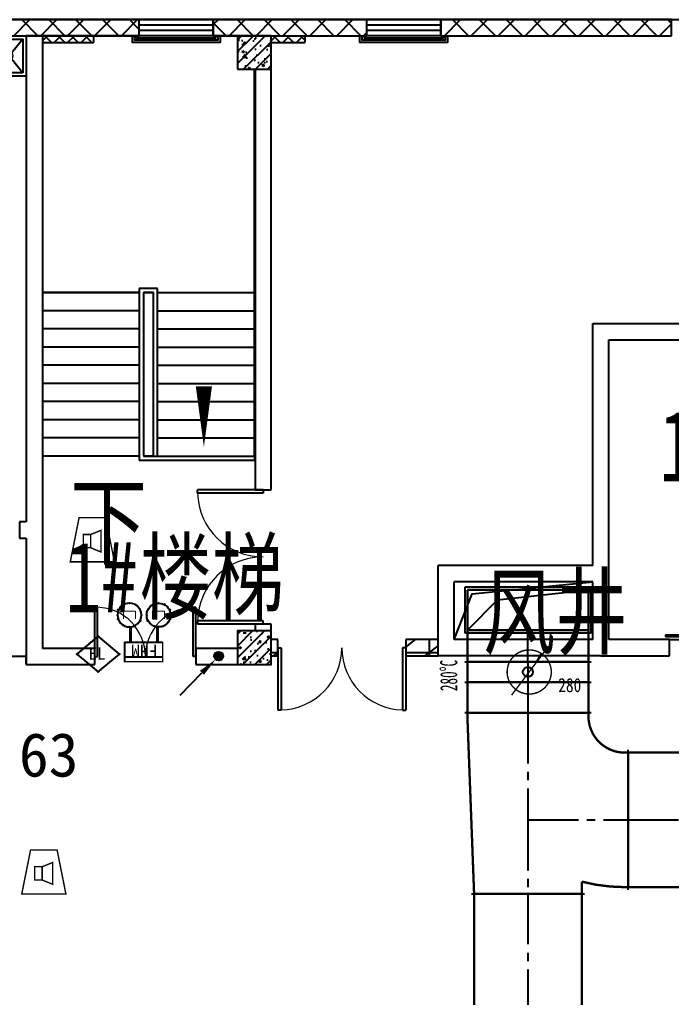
# Model space of a CAD drawing. Header units: millimetres. Extents: x -633009578 to 5705885, y -633235091 to 2571734.
# Drawn here: x 3540930 to 3550620, y 1977300 to 1991840 of the extents above; entities that cross this region are included whole.
import ezdxf
from ezdxf.enums import TextEntityAlignment as Align

# ---------------------------------------------------------------- set-up
doc = ezdxf.new("R2010")
doc.units = ezdxf.units.MM
doc.header["$LTSCALE"] = 1000
doc.header["$MEASUREMENT"] = 0
doc.linetypes.add('CENTER2', pattern=[1.125, 0.75, -0.125, 0.125, -0.125])
doc.linetypes.add('DASH', pattern=[0.35, 0.25, -0.1])
doc.layers.get('0').update_dxf_attribs({"color": 9})
for name, color, linetype in [('000000000000电气', 7, 'Continuous'), ('A-COLUM(柱)', 255, 'Continuous'), ('A-DOOR(门）', 4, 'Continuous'), ('A-F-AREA(计算)', 5, 'Continuous'), ('A-FLOR(看线)', 8, 'Continuous'), ('A-HATH(填充)', 8, 'Continuous'), ('A-LM-RAIL(栏杆)', 167, 'Continuous'), ('A-LVTY(厨卫)', 8, 'Continuous'), ('A-OTHER(其它)', 192, 'Continuous'), ('A-STAR(楼梯)', 51, 'Continuous'), ('A-TEXT(房间)', 243, 'Continuous'), ('A-WALL(墙)', 255, 'Continuous'), ('A-WINDOW（窗）', 4, 'Continuous'), ('DIM_SYMB', 3, 'Continuous'), ('DUCT-排烟中心线', 5, 'CENTER2'), ('DUCT-排烟法兰', 4, 'Continuous'), ('DUCT-排烟管', 2, 'Continuous'), ('DUCT-排烟管立管', 2, 'Continuous'), ('DUCT-排烟管端线', 4, 'Continuous'), ('DUCT-排烟阀门', 7, 'Continuous'), ('hvac-hide', 8, 'Continuous'), ('PUB_TEXT', 7, 'Continuous'), ('TEL_TEXT', 7, 'Continuous'), ('WALL', 9, 'Continuous'), ('电-弱电平面-箭头', 3, 'Continuous'), ('设备-安防', 3, 'Continuous'), ('设备-消防', 3, 'Continuous')]:
    doc.layers.add(name, color=color, linetype=linetype)
doc.styles.add('_TCH', font='simhei.ttf', dxfattribs={"width": 0.75, "bigfont": 'hztxt.shx'})
doc.styles.add('_TCH_DIM', font='simhei.ttf', dxfattribs={"width": 0.8, "bigfont": 'hztxt.shx'})
doc.styles.add('_TEL_DIM', font='simhei.ttf', dxfattribs={"height": 3.5, "bigfont": 'HZTXT'})
doc.styles.add('_THVAC_DIM', font='simhei.ttf', dxfattribs={"width": 0.8, "height": 3.5, "bigfont": 'HZTXT'})
doc.styles.add('IDQSTYLE', font='simhei.ttf', dxfattribs={"width": 0.707, "bigfont": 'hztxt.shx'})
doc.styles.get("Standard").update_dxf_attribs({"font": 'simhei.ttf', "bigfont": 'hztxt.shx'})
doc.styles.add('宋', font='simhei.ttf', dxfattribs={"width": 0.8})
doc.styles.add('宋体', font='simhei.ttf')
pattern_1 = [(0, (1102221.475196039, 677977.5160347573), (0, 350), []), (37.875, (1102621.475196039, 677977.5160347573), (-169.61527734408, 218.0766567528281), []), (90, (1102621.475196039, 677977.5160347573), (-450, 2.755455298081545e-14), [])]
pattern_2 = [(45, (1102421.475196039, 677977.5160347573), (-200.0002033111466, 200.0002033111467), []), (135, (1102421.475196039, 677977.5160347573), (-200.0002033111467, -200.0002033111466), [])]
pattern_3 = [(45, (1102321.475196039, 677977.5160347573), (-100.0001016555733, 100.0001016555733), []), (135, (1102321.475196039, 677977.5160347573), (-100.0001016555733, -100.0001016555733), [])]

# ---------------------------------------------------------------- blocks, each defined once
blk = doc.blocks.new('HC001303')
at = {"color": 0, "linetype": 'Continuous'}
blk.add_line((1.147673841419251, 1.538953517481514), (1.735401947549264, 2.599742189978989), dxfattribs=at)
at = {"color": 0, "linetype": 'Continuous', "const_width": 0.2}
blk.add_lwpolyline([(2.673745217742495e-14, -3.125, 0.1989123673796571), (2.209708691207992, -2.209708691207937, 0.1989123673796571), (3.125000000000028, -4.323120637516818e-16, 0.1989123673796568), (2.209708691207993, 2.209708691207993, 0.1989123673796569), (2.841876514387939e-14, 3.125, 0.1989123673796569), (-2.209708691207936, 2.209708691207994, 0.1989123673796568), (-3.124999999999972, 2.10353517373855e-15, 0.1989123673796572), (-2.209708691207937, -2.209708691207936, 0.1989123673796571)], format="xyb", close=True, dxfattribs=at)
blk.add_lwpolyline([(-2.500110713345594, -3.281016827298258), (2.47847216535268, 3.297393019579605)], dxfattribs=at)
at = {"color": 0, "style": 'IDQSTYLE', "width": 0.7}
for tag, p in [('280', (4.109408226946883, -2.854615367737885)), ('PSFHATT', (5.125000010000028, -3.281016827298258))]:
    blk.add_attdef(tag, p, '', height=2, dxfattribs=at)
blk = doc.blocks.new('HC001213')
at = {"color": 0, "linetype": 'Continuous', "const_width": 0.2}
blk.add_lwpolyline([(-1.875, 3.125), (1.875, 3.125), (3.125, -3.125), (-3.125, -3.125)], close=True, dxfattribs=at)
for points in [[(-0.243653517016746, 0.7382802506738564), (1.231346482983254, 1.338280250673856), (1.231346482983254, -1.736719749326144), (-0.243653517016746, -1.136719749326144)], [(-1.293653517016746, 0.7382802506738564), (-0.243653517016746, 0.7382802506738564), (-0.243653517016746, -1.136719749326144), (-1.293653517016746, -1.136719749326144), (-1.293653517016746, 0.7382802506738564)]]:
    blk.add_lwpolyline(points, dxfattribs=at)
at = {"color": 0, "style": 'IDQSTYLE', "width": 0.7}
blk.add_attdef('PSFHATT', (5.125, -3.125), '', height=2.5, dxfattribs=at)
blk = doc.blocks.new('A$C18BE6784')
at = {"color": 3}
for p, q in [((523.9618938427884, 10.07556907826802), (523.9618938427884, 267.0734257409931)), ((9.966180517105386, 207.7662279362848), (523.9618938427884, 207.7662279362848)), ((9.966180517105386, 10.07556907826802), (523.9618938427884, 10.07556907826802))]:
    blk.add_line(p, q, dxfattribs=at)
at = {"color": 3, "const_width": 19.76906588580314}
blk.add_lwpolyline([(9.966180517105386, 267.0734257409931), (9.966180517105386, 10.07556907826802), (523.9618938427884, 10.07556907826802), (523.9618938427884, 267.0734257409931), (9.966180517105386, 267.0734257409931), (9.966180517105386, 10.07556907826802)], dxfattribs=at)
at = {"layer": 'TEL_TEXT', "style": '宋'}
blk.add_text('FHM', height=174.3631611127561, dxfattribs=at).set_placement((76.73028432228602, 37.78400701103965))
blk = doc.blocks.new('$equip_U$00000071(蒋轩)')
at = {"const_width": 0.040000000000008}
blk.add_lwpolyline([(-0.5, 0, -1), (0.5, 0, -1), (-0.5, 0, -1.4631756610552)], format="xyb", dxfattribs=at)
at = {"linetype": 'Continuous', "const_width": 0.041666666666675}
for points in [[(-0.25, -0.1666666666715173), (-0.25, 0.1666666666715173)], [(0.25, -0.1666666666715173), (0.25, 0.1666666666715173)], [(-0.25, -0.1666666666715173), (0.25, -0.1666666666715173)]]:
    blk.add_lwpolyline(points, dxfattribs=at)
blk.add_circle((0, 0), 0.5000000000001146)
blk.add_point((0, -0.5))
at = {"color": 7, "style": '_TEL_DIM', "flags": 1}
for tag in ['REMARK', 'A']:
    blk.add_attdef(tag, text='', height=1.666666666667e-05, dxfattribs=at).set_placement((0, 0), align=Align.MIDDLE_CENTER)
blk = doc.blocks.new('$equip_U$00000073(LR-JS03)')
at = {"xscale": 1.008, "yscale": 1.008, "zscale": 1.008}
blk.add_blockref('$equip_U$00000071(蒋轩)', (0, 0), dxfattribs=at)
at = {"color": 7, "style": '_TEL_DIM', "flags": 1}
for tag in ['REMARK', 'A']:
    blk.add_attdef(tag, text='', height=2e-05, dxfattribs=at).set_placement((0, 0), align=Align.MIDDLE_CENTER)
blk = doc.blocks.new('$equip_U$00000082(LR-JS03)')
blk.add_blockref('$equip_U$00000073(LR-JS03)', (0, 0))
at = {"color": 7, "style": '_TEL_DIM', "flags": 1}
for tag in ['REMARK', 'A']:
    blk.add_attdef(tag, text='', height=2e-05, dxfattribs=at).set_placement((0, 0), align=Align.MIDDLE_CENTER)
blk = doc.blocks.new('$equip_U$00000090(LR-JS03)')
for p in [(0, 0.5040000000008149), (-0.5040000000153668, 0), (0.5039999999571592, 0), (0, -0.5040000000008149)]:
    blk.add_point(p)
blk.add_blockref('$equip_U$00000082(LR-JS03)', (0, 0))
at = {"color": 7, "style": '_TEL_DIM', "flags": 1}
for tag in ['REMARK', 'A']:
    blk.add_attdef(tag, text='', height=2e-05, dxfattribs=at).set_placement((0, 0), align=Align.MIDDLE_CENTER)
blk = doc.blocks.new('$equip_U$00000099(LR-JS03)')
at = {"linetype": 'Continuous', "ltscale": 0.7, "xscale": 0.6, "yscale": 0.6, "zscale": 0.6}
blk.add_blockref('$equip_U$00000090(LR-JS03)', (0, 0), dxfattribs=at)
at = {"color": 7, "linetype": 'Continuous', "style": '_TEL_DIM', "flags": 1}
for tag in ['REMARK', 'A']:
    blk.add_attdef(tag, text='', height=2e-05, dxfattribs=at).set_placement((0, 0), align=Align.MIDDLE_CENTER)
blk = doc.blocks.new('$equip_U$00000101(LR-JS03)')
at = {"linetype": 'Continuous', "ltscale": 0.7}
for p in [(-0.1658388294745237, 0.2592770627816208), (-0.1194070677738637, 0.277826766425278), (0, 0.302399999985937), (0.1048157138284296, 0.2836537081166171), (-0.3023999999277294, 0), (-0.2900179410353303, 0.1034561744891107), (-0.2358388293068856, 0.1892770628328435), (0.2132320802193135, 0.2144244387745857), (0.2832320802845061, 0.1444244387676008), (0.30240000016056, 0), (-0.2917371464427561, -0.1356171146035194), (-0.2217371466103941, -0.2056171146105044), (0.1854639847297221, -0.2388490536250174), (0.2639371012337506, -0.1475905369734392), (-0.1517371465452015, -0.2756171146174893), (0, -0.3024000000441447)]:
    blk.add_point(p, dxfattribs=at)
blk.add_blockref('$equip_U$00000099(LR-JS03)', (0, 0), dxfattribs=at)
at = {"color": 7, "linetype": 'Continuous', "style": '_TEL_DIM', "flags": 1}
for tag in ['REMARK', 'A']:
    blk.add_attdef(tag, text='', height=2e-05, dxfattribs=at).set_placement((0, 0), align=Align.MIDDLE_CENTER)
blk = doc.blocks.new('$equip_U$00000102(LR-JS03)')
for p in [(0, 0.3931199999997261), (-0.3931199999933597, 0), (0.3931200000224635, 0), (0, -0.3931200000006356)]:
    blk.add_point(p)
at = {"xscale": 1.3, "yscale": 1.3, "zscale": 1.3}
blk.add_blockref('$equip_U$00000101(LR-JS03)', (0, 0), dxfattribs=at)
at = {"color": 7, "style": '_TEL_DIM', "flags": 1}
for tag in ['REMARK', 'A']:
    blk.add_attdef(tag, text='', height=2e-05, dxfattribs=at).set_placement((0, 0), align=Align.MIDDLE_CENTER)
blk = doc.blocks.new('FHHHM')
at = {"layer": '设备-消防', "const_width": 35.58431859444}
for points in [[(-400.2762537132949, -420.9812156084226), (-400.2762537132949, -229.5319353532395)], [(-75.17435393342748, -420.9812156084226), (-75.17435393342748, -229.5319353532395)]]:
    blk.add_lwpolyline(points, dxfattribs=at)
at = {"layer": '设备-消防'}
for name, p, xscale, yscale, zscale in [('A$C18BE6784', (-471.5657044585096, -240.3660831669113), 0.9, 0.9, 0.9), ('$equip_U$00000102(LR-JS03)', (-414.3943202504888, -564.8034442435601), 367.6065970498603, 367.6065970498603, 367.6065970498603)]:
    blk.add_blockref(name, p, dxfattribs=dict(at, xscale=xscale, yscale=yscale, zscale=zscale))
at = {"layer": '设备-消防', "xscale": -367.6065970498603, "yscale": 367.606597049965, "zscale": 367.6065970500075, "rotation": 359.9999999999998}
blk.add_blockref('$equip_U$00000102(LR-JS03)', (-61.05628739541862, -564.8034442435601), dxfattribs=at)
blk = doc.blocks.new('*X126')
at = {"color": 0, "linetype": 'Continuous'}
for p, q in [((192.590110055903, 446.7242872143482), (193.9264208598343, 448.0605980182795)), ((192.6512440212146, 447.2096852483717), (193.4410228258108, 447.9994640529679)), ((192.666080612941, 446.3759937026742), (194.2747143715083, 447.9846274612416)), ((192.8122309321682, 446.0978799531896), (194.552828120993, 447.8384771420143)), ((193.0126674313866, 445.874052383696), (194.7766556904866, 447.6380406427959)), ((193.2651240367983, 445.7022449203958), (194.9484631537868, 447.3855840373842)), ((193.5780466605768, 445.5909034754624), (195.0598045987202, 447.0726614136058)), ((193.9838870800477, 445.5724798262212), (195.0782282479613, 446.6668209941349))]:
    blk.add_line(p, q, dxfattribs=at)
blk = doc.blocks.new('HC001447')
at = {"color": 0, "linetype": 'Continuous'}
blk.add_line((-5.469508829517324, -5.531426259851287), (-2.364015929042509, -2.356448738054951), dxfattribs=at)
blk.add_lwpolyline([(-2.364015929042509, -2.356448738054951, 0.8, 0, 0), (-0.4121164681388194, -0.4698776614111466, 0, 0, 0)], format="xyseb", dxfattribs=at)
blk.add_circle((0, 0), 0.625, dxfattribs=at)
at = {"color": 0, "linetype": 'Continuous', "xscale": 0.5, "yscale": 0.5, "zscale": 0.5}
blk.add_blockref('*X126', (-96.91845018383214, -223.4069038532592), dxfattribs=at)
at = {"color": 0, "style": 'IDQSTYLE', "width": 0.7}
blk.add_attdef('PSFHATT', (2.62500001, -5.531426259851287), '', height=2.5, dxfattribs=at)
blk = doc.blocks.new('$equip$00002474')
for p, q in [((-0.519992380955955, 1.000000338535756e-05), (7.619048119522631e-06, 0.4400100000020757)), ((7.619048119522631e-06, 0.4400100000020757), (0.5200076190521941, 1.000000338535756e-05)), ((7.619048119522631e-06, -0.4399899999989429), (-0.519992380955955, 1.000000338535756e-05)), ((0.5200076190521941, 1.000000338535756e-05), (7.619048119522631e-06, -0.4399899999989429))]:
    blk.add_line(p, q)
at = {"const_width": 0.04}
blk.add_lwpolyline([(7.619048119522631e-06, 0.4400100000020757), (-0.519992380955955, 1.000000338535756e-05), (7.619048119522631e-06, -0.4399899999989429), (0.5200076190521941, 1.000000338535756e-05), (7.619048119522631e-06, 0.4400100000020757), (-0.519992380955955, 1.000000338535756e-05)], dxfattribs=at)
for p in [(7.619048119522631e-06, 0.4400100000020757), (-0.519992380955955, 1.000000338535756e-05), (0.5200076190521941, 1.000000338535756e-05), (7.619048119522631e-06, -0.4399899999989429)]:
    blk.add_point(p)
at = {"color": 7, "style": '_TEL_DIM'}
blk.add_attdef('$TEXT$', text='', height=0.3, dxfattribs=at).set_placement((0.02805548798642121, 0.01213281898526475), align=Align.MIDDLE_CENTER)
at = {"color": 7, "style": '_TEL_DIM', "flags": 1}
blk.add_attdef('A', text='', height=2e-05, dxfattribs=at).set_placement((0, 0), align=Align.MIDDLE_CENTER)
blk = doc.blocks.new('$lvtry$00000191')
at = {"color": 0}
for p, q in [((-250, -50, 1e-08), (-39.04344047215272, -218.7652476222793, 1e-08)), ((39.04344047215272, -218.7652476222793, 1e-08), (250, -50, 1e-08)), ((-250, -450, 1e-08), (-39.04344047215272, -281.2347523777207, 1e-08)), ((39.04344047215272, -281.2347523777244, 1e-08), (250, -450, 1e-08))]:
    blk.add_line(p, q, dxfattribs=at)
at = {"color": 0, "elevation": 1e-08}
for points in [[(300, -500), (300, 0), (-300, 0), (-300, -500)], [(250, -450), (250, -50), (-250, -50), (-250, -450)]]:
    blk.add_lwpolyline(points, close=True, dxfattribs=at)
at = {"color": 0}
blk.add_circle((0, -250, 1e-08), 50, dxfattribs=at)
for p in [(0, -50, 1e-08), (0, -250, 1e-08)]:
    blk.add_point(p, dxfattribs=at)
blk = doc.blocks.new('$DorLib2D$00000002')
for p, q in [((-0.5, -5.684341886080802e-17), (-0.5000000000000007, 0.4875)), ((-0.4750000000000007, 0.4875), (-0.5000000000000007, 0.4875)), ((-0.475, -2.842170943040401e-17), (-0.4750000000000007, 0.4875)), ((0.475, -2.842170943040401e-17), (0.4750000000000007, 0.4875)), ((0.4750000000000007, 0.4875), (0.5000000000000007, 0.4875)), ((0.5, -5.684341886080802e-17), (0.5000000000000007, 0.4875)), ((-0.5, -5.684341886080802e-17), (-0.475, -2.842170943040401e-17)), ((0.5, -5.684341886080802e-17), (0.475, -2.842170943040401e-17))]:
    blk.add_line(p, q)
at = {"lineweight": 13}
for centre, start, end in [((-0.4875, -4.263256414560601e-17), 0, 88.53071641864632), ((0.4875, -4.263256414560601e-17), 91.4692835813537, 180)]:
    blk.add_arc(centre, 0.4875, start, end, dxfattribs=at)
blk = doc.blocks.new('$TCHSYS$WIN2D')
for p, q in [((-0.5, 0.5), (0.5, 0.5)), ((-0.5, 0.5), (-0.4999999999999999, -0.5)), ((0.5, 0.5), (0.4999999999999998, -0.5)), ((0.5, 0.1666666666666666), (-0.5, 0.1666666666666666)), ((0.5, -0.1666666666666667), (-0.5, -0.1666666666666667)), ((-0.4999999999999999, -0.5), (0.5, -0.5))]:
    blk.add_line(p, q)
blk = doc.blocks.new('$DORLIB2D$00000127')
at = {"color": 0}
for points in [[(-0.5333333333328483, 0.7948983154366971), (-0.5333333333328483, 0.690405644187237)], [(-0.03333333333284827, 0.7948983154366971), (-0.5333333333328483, 0.7948983154366971)], [(-0.03333333333284827, 0.7948983154366971), (-0.03333333333284827, 0.690405644187237)], [(0.5333333333328483, 0.7948983154366971), (0.03333333333284827, 0.7948983154366971)], [(0.03333333333284827, 0.7948983154366971), (0.03333333333284827, 0.690405644187237)], [(0.5333333333328483, 0.7948983154366971), (0.5333333333328483, 0.690405644187237)], [(-0.03333333333284827, 0.690405644187237), (-0.5333333333328483, 0.690405644187237)], [(0.5333333333328483, 0.690405644187237), (0.03333333333284827, 0.690405644187237)], [(0.5, 0.4999999999999858), (-0.5, 0.4999999999999858)]]:
    blk.add_lwpolyline(points, dxfattribs=at)
blk = doc.blocks.new('_FZH')
h = blk.add_hatch()
h.set_pattern_fill('钢筋混凝土', color=256, scale=0.1, style=0)
h.set_pattern_definition([(45, (0, 0), (-0.1767766952966369, 0.1767766952966369), []), (50, (0, 0), (0.7172601826007535, -0.06275213498259512), [0.07500000000000001, -0.8250000000000001]), (355, (0, 0), (-0.138751333613, 0.7521921337000119), [0.06, -0.66]), (100.4514, (0.05977168000000001, -0.00522934), (0.5785093817140216, 0.6894395420609536), [0.06374019, -0.701142112]), (46.1842, (0, 0.2), (1.067241048625645, -0.1655190143290181), [0.1125, -1.2375]), (96.6356, (0.088936745, 0.186206693), (0.9346627055487033, 0.9741178709004418), [0.095610288, -1.051713]), (351.1842, (0, 0.2), (0.9346619451336272, 0.9741186009253247), [0.09000000000000001, -0.9900000000000001]), (21, (0.1, 0.15), (0.5969070521184617, -0.4026188906653388), [0.07500000000000001, -0.8250000000000001]), (326, (0.1, 0.15), (0.2433153319215824, 0.7251500450468529), [0.06, -0.66]), (71.4514, (0.149742233, 0.116448394), (0.84022262858149, 0.3225304967099524), [0.06374019, -0.701142112]), (37.50000000000001, (0, 0), (0.01215985531729062, 0.3328938538313115), [0, -0.652, 0, -0.67, 0, -0.6625000000000001]), (7.499999999999999, (0, 0), (0.2630695374421486, 0.3944117118823603), [0, -0.382, 0, -0.637, 0, -0.2525]), (-32.5, (-0.223, 0), (0.533822436172409, -0.02255487173437976), [0, -0.25, 0, -0.78, 0, -1.035]), (-42.5, (-0.323, 0), (0.5831861693423862, 0.1001049823323177), [0, -0.325, 0, -0.518, 0, -0.735])])
h.paths.add_polyline_path([(-0.5, -0.5), (0.5, -0.5), (0.5, 0.5), (-0.5, 0.5)])
blk.add_lwpolyline([(-0.5, -0.5), (0.5, -0.5), (0.5, 0.5), (-0.5, 0.5)], close=True)
blk = doc.blocks.new('00000594Cent')
at = {"lineweight": -2}
blk.add_line((-218.75, 1.4210854715202e-14), (218.75, 1.4210854715202e-14), dxfattribs=at)
at = {"color": 0, "linetype": 'ByBlock', "lineweight": -2}
blk.add_circle((0, 1.4210854715202e-14), 125, dxfattribs=at)
blk = doc.blocks.new('00000594Body')
at = {"color": 0, "linetype": 'ByBlock', "lineweight": -2}
for p, q in [((-250, -500), (-249.9999999999964, 500)), ((250, 500), (-250, 500)), ((250, -500), (250.0000000000036, 500)), ((-250, -500), (250, -500))]:
    blk.add_line(p, q, dxfattribs=at)

msp = doc.modelspace()

# ---------------------------------------------------------------- hatches: boundary and pattern name
at = {"layer": 'A-HATH(填充)'}
h = msp.add_hatch(dxfattribs=at)
h.set_pattern_fill('多孔材料', color=256, scale=100, style=0)
h.set_pattern_definition(pattern_2)
h.paths.add_polyline_path([(3540429.994031996, 1991599.596922418), (3542709.994031996, 1991599.596922418), (3542709.994031997, 1991839.596922426), (3540429.994031996, 1991839.596922426)])
h = msp.add_hatch(dxfattribs=at)
h.set_pattern_fill('多孔材料', color=256, scale=100, style=0)
h.set_pattern_definition(pattern_2)
h.paths.add_polyline_path([(3543809.994031996, 1991599.596922418), (3546089.994030979, 1991599.596922418), (3546089.994030979, 1991839.596922426), (3543809.994031997, 1991839.596922426)])
h = msp.add_hatch(dxfattribs=at)
h.set_pattern_fill('多孔材料', color=256, scale=100, style=0)
h.set_pattern_definition(pattern_2)
h.paths.add_polyline_path([(3547189.994030979, 1991599.596922418), (3550619.952049473, 1991599.596922418), (3550619.952049473, 1991839.596922426), (3547189.994030979, 1991839.596922426)])
h = msp.add_hatch(dxfattribs=at)
h.set_pattern_fill('多孔材料', color=256, scale=50, style=0)
h.set_pattern_definition(pattern_3)
h.paths.add_polyline_path([(3541269.994031817, 1991499.596922386), (3542029.994031898, 1991499.596922386), (3542029.994031898, 1991599.596922386), (3541269.994031817, 1991599.596922386)])
h = msp.add_hatch(dxfattribs=at)
h.set_pattern_fill('多孔材料', color=256, scale=50, style=0)
h.set_pattern_definition(pattern_3)
h.paths.add_polyline_path([(3544669.994031765, 1991499.596922668), (3545169.994031793, 1991499.596922668), (3545169.994031793, 1991599.596922668), (3544669.994031765, 1991599.596922668)])
h = msp.add_hatch(dxfattribs=at)
h.set_pattern_fill('空心砖', color=256, scale=100, style=0)
h.set_pattern_definition(pattern_1)
h.paths.add_polyline_path([(3544669.994031765, 1982379.596922424), (3544769.994031996, 1982379.59692252), (3544769.994031997, 1982619.596922339), (3544669.994031752, 1982619.596922448)])
h = msp.add_hatch(dxfattribs=at)
h.set_pattern_fill('空心砖', color=256, scale=100, style=0)
h.set_pattern_definition(pattern_1)
h.paths.add_polyline_path([(3547149.99403657, 1982619.596922424), (3546669.994031996, 1982619.59692232), (3546669.994031997, 1982379.59692252), (3547149.99403657, 1982379.596922424)])

# ---------------------------------------------------------------- linework, layer by layer
at = {"layer": 'A-F-AREA(计算)'}
msp.add_lwpolyline([(3534479.971570265, 1991839.59697076), (3668759.971570265, 1991839.59697076), (3668759.971570265, 1855759.59697076), (3534479.971570265, 1855759.59697076)], close=True, dxfattribs=at)
at = {"layer": 'A-FLOR(看线)'}
for points in [[(3543909.994036231, 1991599.596922354), (3543909.994036231, 1991499.596922354), (3542609.994036193, 1991499.596922354), (3542609.994036193, 1991599.596922335)], [(3547289.994035492, 1991599.596922354), (3547289.994035492, 1991499.596922354), (3545989.994035454, 1991499.596922354), (3545989.994035454, 1991599.596922335)]]:
    msp.add_lwpolyline(points, dxfattribs=at)
at = {"layer": 'A-LM-RAIL(栏杆)'}
for points in [[(3543874.994036231, 1991599.596922354), (3543874.994036231, 1991534.596922354), (3542644.994036193, 1991534.596922354), (3542644.994036193, 1991599.596922335)], [(3543844.994036231, 1991599.596922354), (3543844.994036231, 1991564.596922354), (3542674.994036193, 1991564.596922354), (3542674.994036193, 1991599.596922335)], [(3547254.994035492, 1991599.596922354), (3547254.994035492, 1991534.596922354), (3546024.994035454, 1991534.596922354), (3546024.994035454, 1991599.596922335)], [(3547224.994035492, 1991599.596922354), (3547224.994035492, 1991564.596922354), (3546054.994035454, 1991564.596922354), (3546054.994035454, 1991599.596922335)]]:
    msp.add_lwpolyline(points, dxfattribs=at)
at = {"layer": 'A-OTHER(其它)'}
msp.add_lwpolyline([(3547389.994036772, 1982619.596922378), (3547657.683387902, 1983302.835429139), (3549449.994036617, 1983479.596922412)], dxfattribs=at)
at = {"layer": 'A-STAR(楼梯)'}
for p, q in [((3544169.994031977, 1991599.596922344), (3541269.994031756, 1991599.596922308)), ((3541269.994031756, 1991599.596922308), (3541269.994031756, 1987779.596922308)), ((3544419.994031756, 1987779.596922308), (3544419.994031807, 1991099.596922453)), ((3541269.994031756, 1987779.596922308), (3541269.994031756, 1985349.596922308)), ((3542709.994031724, 1987779.596922453), (3541269.994031756, 1987779.596922308)), ((3541269.994031756, 1987779.596922308), (3542709.994031725, 1987779.596922362)), ((3542979.994031786, 1987839.596922034), (3542709.994031734, 1987839.596922034)), ((3542709.994031734, 1987839.596922034), (3542709.994031734, 1985289.596922325)), ((3542769.994031756, 1987779.596922308), (3542769.994031756, 1985349.596922308)), ((3542919.994031786, 1987779.596922034), (3542769.994031734, 1987779.596922034)), ((3542769.994031734, 1987779.596922034), (3542769.994031734, 1985349.596922325)), ((3542769.994031834, 1987779.596922269), (3542919.994039355, 1987779.596922344)), ((3542919.994031756, 1985349.596922308), (3542919.994031756, 1987779.596922308)), ((3542919.994031756, 1985349.596922308), (3542919.994031786, 1987779.596922034)), ((3542979.994031756, 1985349.596922308), (3542979.994031786, 1987839.596922034)), ((3542979.994031904, 1987779.596922453), (3544419.994031756, 1987779.596922308)), ((3542979.994031905, 1987779.596922344), (3544419.994031756, 1987779.596922308)), ((3544419.994031756, 1985349.596922308), (3544419.994031756, 1987779.596922308)), ((3542709.994031724, 1987509.596922127), (3541269.994031756, 1987509.596922308)), ((3542979.994031901, 1987509.596922453), (3544419.994031756, 1987509.596922308)), ((3542709.994031724, 1987239.596922453), (3541269.994031756, 1987239.596922308)), ((3542979.994031899, 1987239.596922127), (3544419.994031756, 1987239.596922308)), ((3542709.994031724, 1986969.596922453), (3541269.994031756, 1986969.596922308)), ((3542979.994031895, 1986969.596922453), (3544419.994031756, 1986969.596922308)), ((3542709.994031724, 1986699.596922127), (3541269.994031756, 1986699.596922308)), ((3542979.994031891, 1986699.596922127), (3544419.994031756, 1986699.596922308)), ((3542709.994031724, 1986429.596922453), (3541269.994031756, 1986429.596922308)), ((3542979.994031888, 1986429.596922453), (3544419.994031756, 1986429.596922308)), ((3542709.994031724, 1986159.596922127), (3541269.994031756, 1986159.596922308)), ((3542979.994031886, 1986159.596922453), (3544419.994031756, 1986159.596922308)), ((3542709.994031724, 1985889.596922452), (3541269.994031756, 1985889.596922308)), ((3542979.994031882, 1985889.596922127), (3544419.994031756, 1985889.596922308)), ((3542709.994031724, 1985619.596922453), (3541269.994031756, 1985619.596922308)), ((3542979.994031878, 1985619.596922452), (3544419.994031756, 1985619.596922308)), ((3542709.994031724, 1985349.596922127), (3541269.994031756, 1985349.596922308)), ((3542769.994031734, 1985349.596922325), (3544419.994031756, 1985349.596922308)), ((3542919.994031756, 1985349.596922308), (3542769.994031756, 1985349.596922308)), ((3542919.994031756, 1985349.596922308), (3542979.994031875, 1985349.596922127)), ((3542919.994031756, 1985349.596922308), (3542979.994031756, 1985349.596922308)), ((3542979.994031875, 1985349.596922127), (3544419.994031756, 1985349.596922308)), ((3544419.994031756, 1985349.596922308), (3544419.994031756, 1985289.596922308)), ((3542709.994031734, 1985289.596922325), (3544419.994031756, 1985289.596922308))]:
    msp.add_line(p, q, dxfattribs=at)
at = {"layer": 'A-WALL(墙)'}
for p, q in [((3541029.994031818, 1991599.596922425), (3541029.994031752, 1984369.596922448)), ((3541269.994031818, 1991599.596922424), (3541029.994031818, 1991599.596922425)), ((3541269.994031817, 1991599.596922386), (3542029.994031898, 1991599.596922386)), ((3541269.994031817, 1991599.596922386), (3541269.994031817, 1991499.596922386)), ((3541269.994031818, 1991599.596922424), (3541269.994031775, 1984249.596922517)), ((3542029.994031898, 1991599.596922386), (3542029.994031898, 1991499.596922386)), ((3544669.994031765, 1991599.596922668), (3545169.994031793, 1991599.596922668)), ((3545169.994031793, 1991599.596922668), (3545169.994031793, 1991499.596922668)), ((3541269.994031817, 1991499.596922386), (3542029.994031898, 1991499.596922386)), ((3544669.994031765, 1991499.596922668), (3545169.994031793, 1991499.596922668)), ((3544429.99403173, 1991099.596922453), (3544429.994031771, 1984849.596922615)), ((3544669.994031769, 1984849.596922615), (3544669.994031793, 1991099.596922453)), ((3549449.994036824, 1983719.596922315), (3549449.994036824, 1987319.596922328)), ((3549449.994036824, 1987319.596922328), (3554239.994031751, 1987319.596922328)), ((3549689.994036725, 1983599.596922428), (3549689.994036835, 1987079.596922285)), ((3549689.994036835, 1987079.596922285), (3553999.994031852, 1987079.596922285)), ((3544429.994031771, 1984849.596922615), (3544669.994031769, 1984849.596922615)), ((3541029.994031752, 1984369.596922448), (3540929.994031996, 1984369.596922442)), ((3540929.994031996, 1984369.596922442), (3540929.994031996, 1984129.596922443)), ((3540929.994031996, 1984129.596922443), (3541029.994031916, 1984129.596922448)), ((3541029.994031916, 1984129.596922448), (3541029.994031906, 1982369.596922606)), ((3541269.994031775, 1984249.596922517), (3541269.994031635, 1982489.596922517)), ((3549449.994036824, 1983719.596922315), (3547149.994036294, 1983719.596922316)), ((3547149.994036287, 1982379.596922381), (3547149.994036294, 1983719.596922316)), ((3549689.994036664, 1982619.596922447), (3549689.994036725, 1983599.596922428)), ((3549449.994036665, 1983479.596922528), (3547389.994036295, 1983479.596922528)), ((3547389.994036291, 1982619.596922568), (3547389.994036295, 1983479.596922528)), ((3549449.994036665, 1982619.596922568), (3549449.994036665, 1983479.596922528)), ((3544669.994031766, 1982849.596922615), (3544429.994031768, 1982849.596922615)), ((3544429.994031768, 1982849.596922615), (3544429.994031871, 1982749.596922453)), ((3544669.994030108, 1982749.596922453), (3544669.994031766, 1982849.596922615)), ((3544769.994031997, 1982619.596922339), (3544669.994031752, 1982619.596922448)), ((3544769.994031996, 1982379.59692252), (3544769.994031997, 1982619.596922339)), ((3547149.99403657, 1982619.596922424), (3546669.994031996, 1982619.59692232)), ((3546669.994031996, 1982619.59692232), (3546669.994031997, 1982379.59692252)), ((3547149.99403657, 1982379.596922424), (3547149.99403657, 1982619.596922424)), ((3549449.994036665, 1982619.596922568), (3547389.994036291, 1982619.596922568)), ((3550589.994037083, 1982619.59692242), (3549689.994036664, 1982619.596922447)), ((3550589.994037083, 1982379.596922406), (3550589.994037083, 1982619.59692242)), ((3542049.994031996, 1982489.596922523), (3541269.994031635, 1982489.596922517)), ((3542049.994031996, 1982249.596922517), (3542049.994031996, 1982489.596922523)), ((3544169.994031977, 1982489.596922583), (3543549.994031996, 1982489.596922523)), ((3543549.994031996, 1982489.596922523), (3543549.994031996, 1982249.596922517)), ((3541029.994031906, 1982369.596922606), (3541029.994031488, 1982249.596922606)), ((3541029.994031488, 1982249.596922606), (3541149.994031765, 1982249.596922519)), ((3541149.994031765, 1982249.596922424), (3542049.994031996, 1982249.596922517)), ((3543549.994031996, 1982249.596922517), (3544169.994031977, 1982249.596922661)), ((3544669.994031765, 1982379.596922424), (3544769.994031996, 1982379.59692252)), ((3546669.994031997, 1982379.59692252), (3547149.99403657, 1982379.596922424)), ((3549569.994036725, 1982379.596922424), (3547149.994036287, 1982379.596922381)), ((3549569.994036601, 1982379.596922424), (3550589.994037083, 1982379.596922406))]:
    msp.add_line(p, q, dxfattribs=at)
at = {"layer": 'A-WINDOW（窗）', "linetype": 'DASH'}
for p, q in [((3541029.99403173, 1982369.596922519, 800), (3539029.99403173, 1982369.596922519, 800)), ((3541029.99403173, 1982249.596922519), (3541029.99403173, 1982369.596922519))]:
    msp.add_line(p, q, dxfattribs=at)
at = {"layer": 'DIM_SYMB'}
msp.add_lwpolyline([(3542019.994031756, 1985214.596922308, 0, 0, 0), (3542019.994031756, 1989689.596922308, 0, 0, 0), (3543669.994031756, 1989689.596922308, 0, 0, 0), (3543669.994031756, 1985484.596922308, 0, 240.0000000000001, 0), (3543669.994031756, 1986384.596922308, 0, 0, 0)], format="xyseb", dxfattribs=at)
at = {"layer": 'DUCT-排烟中心线', "color": 8}
for p, q in [((3548486.653914093, 1982288.956850756), (3548486.653914093, 1982759.914934319)), ((3548486.653914093, 1981988.556850756), (3548486.653914093, 1981529.751026673)), ((3548486.653914093, 1981529.551026673), (3548486.653914093, 1979939.551026673)), ((3548486.653914093, 1979939.551026673), (3548486.653914093, 1978839.551026673)), ((3548486.653914093, 1979939.551026673), (3549976.653914093, 1979939.551026673)), ((3549976.853914092, 1979939.551026673), (3563987.519123309, 1979939.551026673)), ((3548486.653914093, 1978839.351026673), (3548486.653914093, 1975367.17810961))]:
    msp.add_line(p, q, dxfattribs=at)
at = {"layer": 'DUCT-排烟法兰', "color": 8}
for p, q in [((3547546.653914093, 1983399.914934319), (3547546.653914093, 1982719.914934319)), ((3549426.653914093, 1983399.914934319), (3547546.653914093, 1983399.914934319)), ((3549426.653914093, 1982719.914934319), (3549426.653914093, 1983399.914934319)), ((3547546.653914093, 1982719.914934319), (3547586.653914093, 1982719.914934319)), ((3549386.653914093, 1982719.914934319), (3549426.653914093, 1982719.914934319)), ((3547546.653914093, 1982288.856850756), (3549426.653914093, 1982288.856850756)), ((3547546.653914093, 1981988.656850756), (3549426.653914093, 1981988.656850756)), ((3549426.653914093, 1981529.651026673), (3547546.653914093, 1981529.651026673)), ((3549976.753914092, 1978899.551026673), (3549976.753914092, 1980979.551026673)), ((3547646.653914093, 1978839.451026673), (3549326.653914093, 1978839.451026673))]:
    msp.add_line(p, q, dxfattribs=at)
at = {"layer": 'DUCT-排烟管', "color": 8, "const_width": 35}
for points in [[(3549386.653914093, 1982759.914934319), (3547586.653914093, 1982759.914934319)], [(3547586.653914093, 1982759.914934319), (3547586.653914093, 1982288.956850756)], [(3549386.653914093, 1982288.956850756), (3549386.653914093, 1982759.914934319)], [(3547586.653914093, 1981988.756850756), (3547586.653914093, 1982288.756850756)], [(3549386.653914093, 1982288.756850756), (3549386.653914093, 1981988.756850756)], [(3547586.653914093, 1981988.556850756), (3547586.653914093, 1981529.751026673)], [(3549386.653914093, 1981529.751026673), (3549386.653914093, 1981988.556850756)], [(3547586.653914093, 1981479.551026673), (3547586.653914093, 1981529.551026673)], [(3549386.653914093, 1981529.551026673), (3549386.653914093, 1981479.551026673)], [(3547686.653914093, 1978839.551026673), (3547586.653914093, 1981479.551026673)], [(3549926.653914093, 1980939.551026673), (3549976.653914093, 1980939.551026673)], [(3563987.519123309, 1980939.551026673), (3549976.853914092, 1980939.551026673)], [(3549286.653914093, 1979021.503020632), (3549286.653914093, 1978839.551026673)], [(3549976.653914093, 1978939.551026673), (3549926.653914093, 1978939.551026673)], [(3549976.853914092, 1978939.551026673), (3563987.519123309, 1978939.551026673)], [(3547686.653914093, 1978839.351026673), (3547686.653914093, 1975367.17810961)], [(3549286.653914093, 1975367.17810961), (3549286.653914093, 1978839.351026673)]]:
    msp.add_lwpolyline(points, dxfattribs=at)
for points in [[(3549386.653914093, 1981479.551026673, 0.414213562373095), (3549926.653914093, 1980939.551026673)], [(3549286.653914093, 1979021.503020632, 0.06376467389928446), (3549926.653914093, 1978939.551026673)]]:
    msp.add_lwpolyline(points, format="xyb", dxfattribs=at)
at = {"layer": 'DUCT-排烟管立管', "color": 8, "const_width": 35}
for points in [[(3549386.653914093, 1983359.914934319), (3547586.653914093, 1983359.914934319)], [(3547586.653914093, 1983359.914934319), (3547586.653914093, 1982759.914934319)], [(3549386.653914093, 1982759.914934319), (3549386.653914093, 1983359.914934319)], [(3547586.653914093, 1982759.914934319), (3549386.653914093, 1982759.914934319)]]:
    msp.add_lwpolyline(points, dxfattribs=at)
at = {"layer": 'DUCT-排烟管端线', "color": 8}
for p, q in [((3548036.653914093, 1983209.914934319), (3549386.653914093, 1983359.914934319)), ((3547586.653914093, 1982759.914934319), (3548036.653914093, 1983209.914934319)), ((3547586.653914093, 1982288.956850756), (3549386.653914093, 1982288.956850756)), ((3549386.653914093, 1982288.756850756), (3547586.653914093, 1982288.756850756)), ((3549386.653914093, 1981988.756850756), (3547586.653914093, 1981988.756850756)), ((3549386.653914093, 1981988.556850756), (3547586.653914093, 1981988.556850756)), ((3547586.653914093, 1981529.751026673), (3549386.653914093, 1981529.751026673)), ((3547586.653914093, 1981529.551026673), (3549386.653914093, 1981529.551026673)), ((3549976.653914093, 1980939.551026673), (3549976.653914093, 1978939.551026673)), ((3549976.853914092, 1980939.551026673), (3549976.853914092, 1978939.551026673)), ((3549286.653914093, 1978839.551026673), (3547686.653914093, 1978839.551026673)), ((3549286.653914093, 1978839.351026673), (3547686.653914093, 1978839.351026673))]:
    msp.add_line(p, q, dxfattribs=at)
at = {"layer": 'hvac-hide', "color": 8}
msp.add_line((3547586.653914093, 1982719.914934319), (3549386.653914093, 1982719.914934319), dxfattribs=at)
at = {"layer": 'WALL'}
for p, q in [((3542709.994031997, 1991839.596922426), (3540429.994031996, 1991839.596922426)), ((3542709.994031996, 1991599.596922418), (3542709.994031997, 1991839.596922426)), ((3546089.994030979, 1991839.596922426), (3543809.994031997, 1991839.596922426)), ((3543809.994031997, 1991839.596922426), (3543809.994031996, 1991599.596922418)), ((3546089.994030979, 1991599.596922418), (3546089.994030979, 1991839.596922426)), ((3550619.952049473, 1991839.596922426), (3547189.994030979, 1991839.596922426)), ((3547189.994030979, 1991839.596922426), (3547189.994030979, 1991599.596922418)), ((3550619.952049473, 1991599.596922418), (3550619.952049473, 1991839.596922426)), ((3540429.994031996, 1991599.596922418), (3542709.994031996, 1991599.596922418)), ((3543809.994031996, 1991599.596922418), (3546089.994030979, 1991599.596922418)), ((3547189.994030979, 1991599.596922418), (3550619.952049473, 1991599.596922418))]:
    msp.add_line(p, q, dxfattribs=at)

# ---------------------------------------------------------------- block references
at = {"layer": '000000000000电气', "color": 3, "xscale": 1.2285, "yscale": 1.2285, "zscale": 1.2285, "rotation": 180}
msp.add_blockref('FHHHM', (3542487.883056516, 1982291.542618297), dxfattribs=at)
at = {"layer": 'A-COLUM(柱)', "xscale": 500, "yscale": 500, "zscale": 500}
for p in [(3544419.994031765, 1991349.596922424), (3544419.994031765, 1982499.596922424)]:
    msp.add_blockref('_FZH', p, dxfattribs=at)
at = {"layer": 'A-DOOR(门）', "extrusion": (0, 0, -1), "xscale": -2000, "yscale": 2000, "zscale": 2000, "rotation": 270}
msp.add_blockref('$DorLib2D$00000002', (-3544549.994031765, 1983849.596922424), dxfattribs=at)
at = {"layer": 'A-DOOR(门）', "extrusion": (0, 0, -1), "xscale": -1500, "yscale": 1500, "zscale": 1500}
msp.add_blockref('$DorLib2D$00000002', (-3542799.994032016, 1982369.596922424), dxfattribs=at)
at = {"layer": 'A-DOOR(门）', "xscale": -1800, "yscale": 240, "zscale": 1800}
msp.add_blockref('$DORLIB2D$00000127', (3551489.99403694, 1982499.596922424), dxfattribs=at)
at = {"layer": 'A-DOOR(门）', "xscale": 1900, "yscale": 1900, "zscale": 1900, "rotation": 180}
msp.add_blockref('$DorLib2D$00000002', (3545719.99403178, 1982499.596922424), dxfattribs=at)
at = {"layer": 'A-LVTY(厨卫)', "xscale": -1, "rotation": 89.99999999999999}
msp.add_blockref('$lvtry$00000191', (3540529.994031818, 1991299.596922422, -1e-08), dxfattribs=at)
at = {"layer": 'A-WINDOW（窗）', "extrusion": (0, 0, -1), "xscale": -1100, "yscale": 240, "zscale": 1100, "rotation": 180}
for p in [(-3543259.994031662, 1991719.596922424), (-3546639.994030922, 1991719.596922424)]:
    msp.add_blockref('$TCHSYS$WIN2D', p, dxfattribs=at)
at = {"layer": 'DUCT-排烟阀门', "color": 8, "xscale": 0.6, "rotation": 270}
for name, yscale in [('00000594Body', 1.8), ('00000594Cent', 0.6)]:
    msp.add_blockref(name, (3548486.653914093, 1982138.756850756, 3000), dxfattribs=dict(at, yscale=yscale))
at = {"layer": '电-弱电平面-箭头', "color": 4, "xscale": 105, "yscale": 105, "zscale": 105}
msp.add_blockref('HC001447', (3543889.700877607, 1982375.234314859), dxfattribs=at)
at = {"layer": '设备-安防'}
ref = msp.add_blockref('$equip$00002474', (3542097.627386139, 1982406.045801728), dxfattribs=dict(at, xscale=-607.5, yscale=607.5, zscale=607.5))
ref.add_attrib('$TEXT$', 'EL', dxfattribs={"layer": '0', "color": 7, "height": 182.25, "style": '_TEL_DIM'}).set_placement((3542080.583677338, 1982413.416489212), align=Align.MIDDLE_CENTER)
at = {"layer": '设备-消防', "xscale": 105, "yscale": 105, "zscale": 105}
for p in [(3542012, 1984105), (3541291, 1979165.5)]:
    msp.add_blockref('HC001213', p, dxfattribs=at)
at = {"layer": '设备-消防'}
ref = msp.add_blockref('HC001303', (3548506.002022862, 1982138.756850749, 3000), dxfattribs=dict(at, xscale=105, yscale=105, zscale=105))
ref.add_attrib('280', '280', (3548937.489886692, 1981839.022237137, 3000), dxfattribs={"layer": '0', "color": 0, "height": 210, "width": 0.8})

# ---------------------------------------------------------------- texts
at = {"layer": '000000000000电气', "color": 2, "lineweight": 35, "style": '宋体'}
msp.add_text('手报：63', height=650, dxfattribs=at).set_placement((3538260.780642623, 1980583.35965428))
at = {"layer": 'A-TEXT(房间)', "style": '_TCH', "width": 0.75}
for s, p in [('1#', (3550440.278121329, 1984973.519775303)), ('楼梯', (3542713.664713774, 1983027.706433261)), ('1#', (3541611.164713774, 1983027.706433261)), ('风井', (3547818.843630618, 1982508.715423603))]:
    msp.add_text(s, height=1050, dxfattribs=at).set_placement(p)
at = {"layer": 'DUCT-排烟阀门', "color": 8, "style": '_THVAC_DIM', "width": 0.5647058823529412}
msp.add_text('280%%dC', height=255, rotation=90, dxfattribs=at).set_placement((3547436.653914093, 1981854.185422185, 3000))
at = {"layer": 'PUB_TEXT', "style": '_TCH_DIM', "width": 0.8}
msp.add_text('下', height=1050, dxfattribs=at).set_placement((3541679.364110496, 1983849.596922308))

doc.saveas('drawing.dxf')
